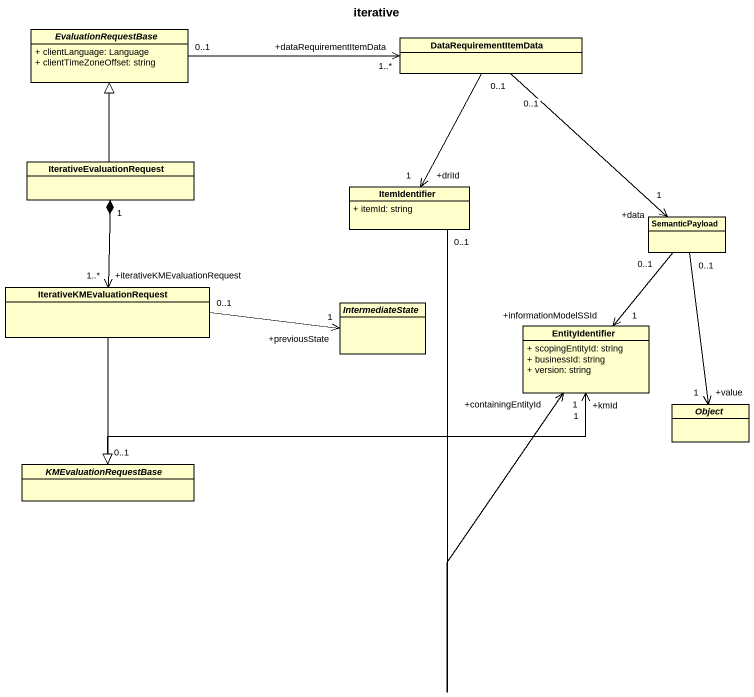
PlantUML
@startuml
title iterative
hide circle
hide empty members
skinparam classAttributeIconSize 0
abstract class EvaluationRequestBase {
  + clientLanguage: Language
  + clientTimeZoneOffset: string
}
class DataRequirementItemData
class IterativeEvaluationRequest
class ItemIdentifier {
  + itemId: string
}
class SemanticPayload
class IterativeKMEvaluationRequest
abstract class IntermediateState
class EntityIdentifier {
  + scopingEntityId: string
  + businessId: string
  + version: string
}
abstract class "Object" as Object_
abstract class KMEvaluationRequestBase
EvaluationRequestBase "0..1" -right-> "+dataRequirementItemData\n1..*" DataRequirementItemData
DataRequirementItemData "0..1" --> "+driId\n1" ItemIdentifier
DataRequirementItemData "0..1" --> "+data\n1" SemanticPayload
IterativeEvaluationRequest -up-|> EvaluationRequestBase
IterativeEvaluationRequest "1" *--> "+iterativeKMEvaluationRequest\n1..*" IterativeKMEvaluationRequest
ItemIdentifier "0..1" --> "+containingEntityId\n1" EntityIdentifier
SemanticPayload "0..1" --> "+informationModelSSId\n1" EntityIdentifier
SemanticPayload "0..1" --> "+value\n1" Object_
IterativeKMEvaluationRequest "0..1" -right-> "+previousState\n1" IntermediateState
IterativeKMEvaluationRequest --|> KMEvaluationRequestBase
KMEvaluationRequestBase "0..1" -right-> "+kmId\n1" EntityIdentifier
@enduml
